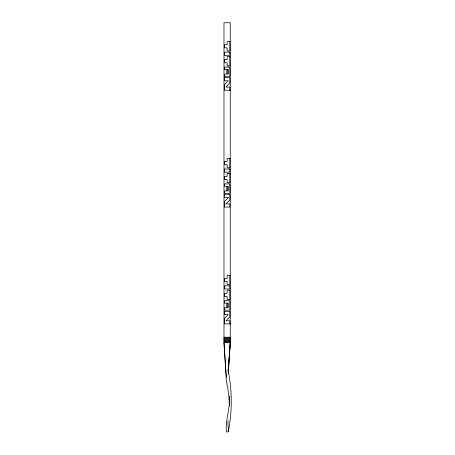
<?xml version="1.0" encoding="UTF-8"?>
<svg xmlns="http://www.w3.org/2000/svg" width="455" height="455" viewBox="0 0 455 455"><rect width="100%" height="100%" fill="white"/><g stroke="black" fill="none" stroke-linecap="round" stroke-linejoin="round"><path stroke-width="0.68" d="M228.33 373.191L230.253 342.712L230.253 22.75L223.979 22.75L223.979 342.712L226.351 380.431L228.689 393.694L229.445 405.752M228.171 372.764L230.253 342.712L223.979 342.712L226.351 377.115M228.461 365.962L230.253 342.712M228.359 420.727C226.761 423.679 230.344 433.922 226.397 431.88C225.288 419.811 230.361 408.3 229.468 396.191L229.468 405.667M228.359 431.556C232.317 411.155 232.272 389.781 227.881 369.449M230.253 90.192L224.372 90.192L224.372 84.704L228.291 80.785L224.372 80.785L224.372 77.646L229.86 77.646L229.86 83.134L225.942 87.059L229.86 87.059L229.86 90.192M230.253 323.892L224.372 323.892L224.372 318.403L228.291 314.479L224.372 314.479L224.372 311.345L229.86 311.345L229.86 316.834L225.942 320.758L229.86 320.758L229.86 323.892M223.979 337.223L230.253 337.223M223.979 338.008L230.253 338.008M223.979 338.793L230.253 338.793M223.979 339.578L230.253 339.578M223.979 340.363L230.253 340.363M223.979 341.148L230.253 341.148M223.979 341.927L230.253 341.927M228.291 197.629L224.372 201.554L224.372 207.042L229.86 207.042L229.86 203.908L225.942 203.908L229.86 199.984L229.86 194.495L224.372 194.495L224.372 197.629L228.291 197.629M229.86 41.57L227.119 41.57L227.119 44.709L224.372 44.709L224.372 47.843L227.119 47.843L227.119 50.983L229.86 50.983L229.86 41.57M229.86 52.16L224.372 52.16L224.372 55.294L229.86 55.294L229.86 52.16M229.86 56.471L227.119 56.471L227.119 59.611L224.372 59.611L224.372 62.744L227.119 62.744L227.119 65.884L229.86 65.884L229.86 56.471M229.075 67.061L224.372 67.061L224.372 69.41L226.726 69.41L226.726 74.119L224.372 74.119L224.372 76.468L229.075 76.468A0.785 0.785 0 0 0 229.86 75.684L229.86 67.84A0.785 0.785 0 0 0 229.075 67.061M227.898 69.41L227.506 69.41L227.506 74.119L227.898 74.119A0.62 0.62 0 0 0 228.393 73.511L228.393 70.025A0.626 0.626 0 0 0 227.898 69.41M229.86 158.42L227.119 158.42L227.119 161.559L224.372 161.559L224.372 164.693L227.119 164.693L227.119 167.832L229.86 167.832L229.86 158.42M229.86 169.01L224.372 169.01L224.372 172.144L229.86 172.144L229.86 169.01M229.86 173.321L227.119 173.321L227.119 176.46L224.372 176.46L224.372 179.594L227.119 179.594L227.119 182.734L229.86 182.734L229.86 173.321M229.075 183.905L224.372 183.905L224.372 186.26L226.726 186.26L226.726 190.963L224.372 190.963L224.372 193.318L229.075 193.318A0.785 0.785 0 0 0 229.86 192.533L229.86 184.69A0.785 0.785 0 0 0 229.075 183.905M227.898 186.26L227.506 186.26L227.506 190.963L227.898 190.963A0.62 0.62 0 0 0 228.393 190.361L228.393 186.874A0.626 0.626 0 0 0 227.898 186.26M229.86 275.269L227.119 275.269L227.119 278.409L224.372 278.409L224.372 281.543L227.119 281.543L227.119 284.682L229.86 284.682L229.86 275.269M229.86 285.859L224.372 285.859L224.372 288.993L229.86 288.993L229.86 285.859M229.86 290.171L227.119 290.171L227.119 293.31L224.372 293.31L224.372 296.444L227.119 296.444L227.119 299.583L229.86 299.583L229.86 290.171M229.075 300.755L224.372 300.755L224.372 303.11L226.726 303.11L226.726 307.813L224.372 307.813L224.372 310.168L229.075 310.168A0.785 0.785 0 0 0 229.86 309.383L229.86 301.54A0.785 0.785 0 0 0 229.075 300.755M227.898 303.11L227.506 303.11L227.506 307.813L227.898 307.813A0.62 0.62 0 0 0 228.393 307.21L228.393 303.718A0.626 0.626 0 0 0 227.898 303.11"/></g></svg>
